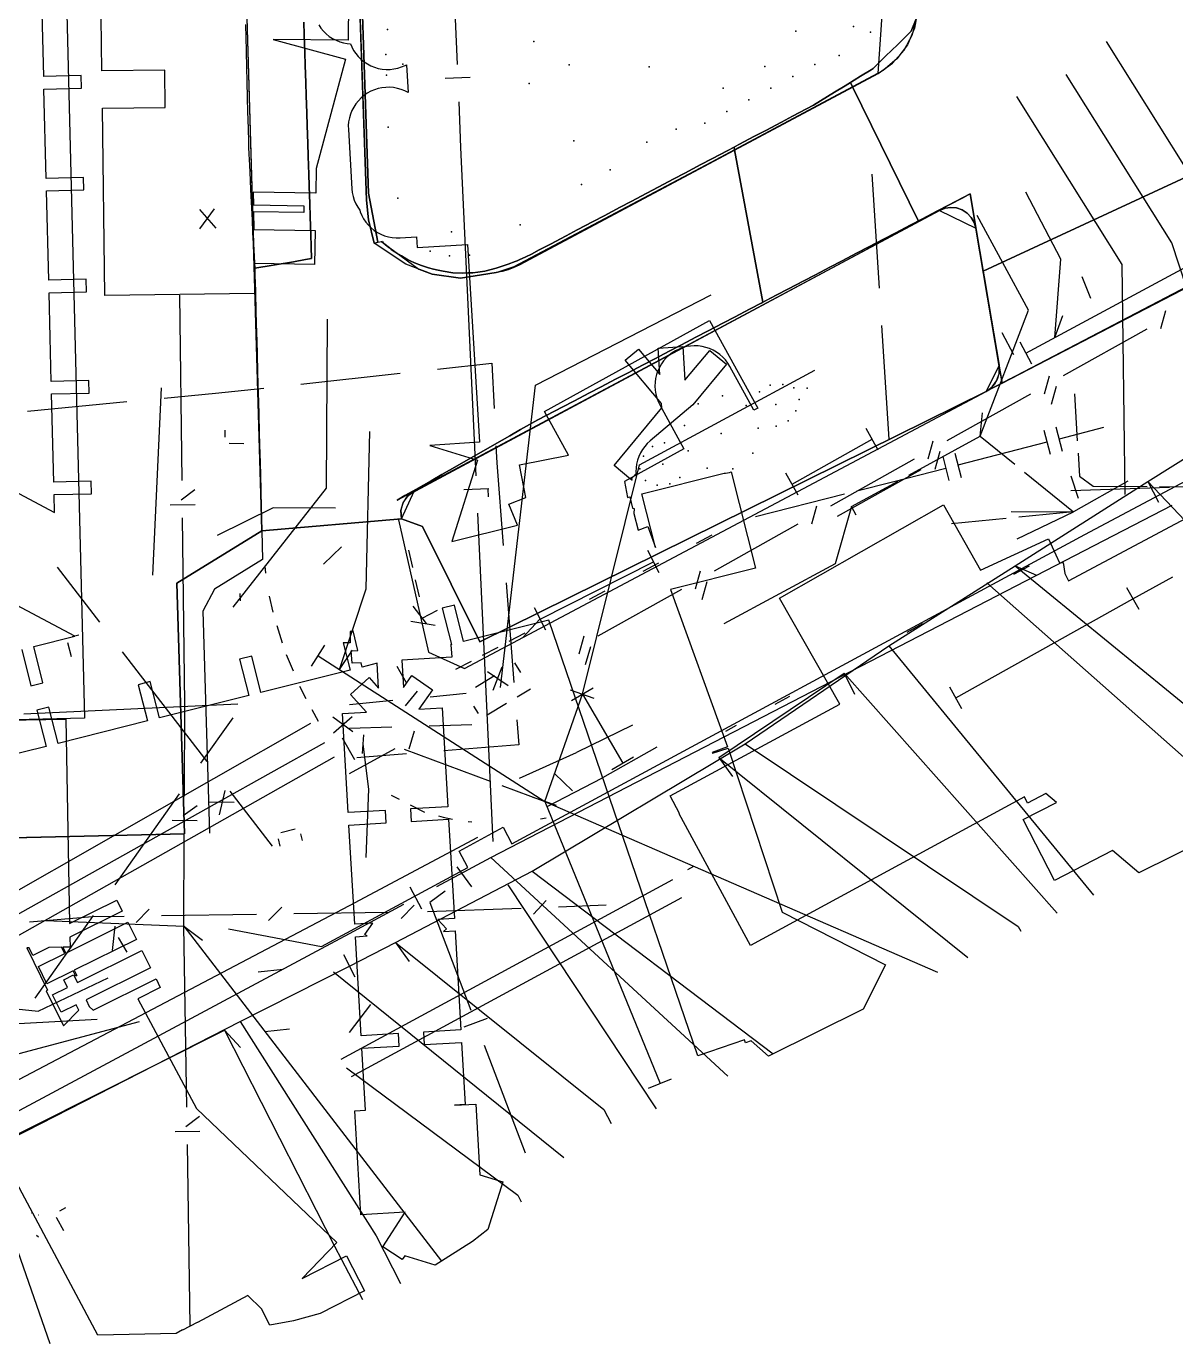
# Model space of a CAD drawing. Header units: metres. Extents: x 17314 to 17509, y 13897 to 14299.
# Drawn here: x 17387.1 to 17433.1, y 13898.4 to 13951.2 of the extents above; entities that cross this region are included whole.
import ezdxf

# ---------------------------------------------------------------- set-up
doc = ezdxf.new("R2010")
doc.units = ezdxf.units.M
for name, color, linetype in [('BOUNDARY', 7, 'Continuous'), ('BUSH', 7, 'Continuous'), ('CURB', 7, 'Continuous'), ('ELECTR_CABLE', 7, 'Continuous'), ('ELECTR_CABLE_COMM', 7, 'Continuous'), ('GAS', 7, 'Continuous'), ('GRASS', 7, 'Continuous'), ('GROUND', 7, 'Continuous'), ('HEAT', 7, 'Continuous'), ('OVERHEAD_POWER_LINE', 7, 'Continuous'), ('ROAD', 7, 'Continuous'), ('SEWER', 7, 'Continuous'), ('SIDEWALK_PATH', 7, 'Continuous'), ('TREE', 7, 'Continuous'), ('WATER_PIPELINE', 7, 'Continuous')]:
    doc.layers.add(name, color=color, linetype=linetype)

msp = doc.modelspace()

# ---------------------------------------------------------------- linework, layer by layer
at = {"layer": 'BOUNDARY'}
msp.add_lwpolyline([(17443.176, 13945.819), (17425.507, 13936.593), (17405.224, 13926.557), (17402.933, 13931.18), (17402.084, 13931.491), (17396.485, 13931.015), (17393.085, 13928.912), (17393.39, 13918.868), (17382.452, 13918.616), (17382.475, 13917.641), (17375.31, 13917.389), (17375.181, 13920.335), (17376.424, 13920.389), (17375.945, 13931.939), (17376.708, 13931.972), (17376.525, 13936.274), (17375.767, 13936.241), (17375.552, 13941.612), (17374.156, 13943.01), (17374.072, 13945.229), (17375.279, 13946.686), (17375.083, 13951.613)], dxfattribs=at)
at = {"layer": 'BUSH'}
for p in [(17420.193, 13951.221), (17420.88, 13950.984), (17401.457, 13950.098), (17402.144, 13949.705), (17418.65, 13949.688), (17401.478, 13949.271), (17417.768, 13949.219), (17416.885, 13948.749), (17416.002, 13948.279), (17414.237, 13947.339), (17415.119, 13947.809), (17410.444, 13945.469), (17409.297, 13944.88), (17404.085, 13942.991), (17403.239, 13942.22), (17404.009, 13942.03), (17404.811, 13942.048), (17416.849, 13936.842), (17417.361, 13936.873), (17414.941, 13936.415), (17416.425, 13936.578), (17417.806, 13936.733), (17418.013, 13936.268), (17418.333, 13936.723), (17413.964, 13936.098), (17415.893, 13936.031), (17417.078, 13936.077), (17417.889, 13935.823), (17413.42, 13935.226), (17417.102, 13935.208), (17417.573, 13935.42), (17416.376, 13935.124), (17412.137, 13934.385), (17412.622, 13934.531), (17413.564, 13934.21), (17411.783, 13933.995), (17412.557, 13933.685), (17416.163, 13934.12), (17411.632, 13933.49), (17413.231, 13933.146), (17414.327, 13933.523), (17415.354, 13933.487), (17411.314, 13933.052), (17411.856, 13933.021), (17412.33, 13932.839), (17412.83, 13932.886)]:
    msp.add_point(p, dxfattribs=at)
at = {"layer": 'CURB'}
for points in [[(17468.708, 13964.699), (17413.628, 14177.812), (17409.56, 14179.827), (17391.346, 14172.16), (17389.512, 14169.307), (17396.492, 13931.016)], [(17405.878, 13941.358), (17406.839, 13941.677), (17421.176, 13949.337), (17421.532, 13954.406), (17413.908, 13959.974), (17413.318, 13959.167), (17409.281, 13962.116), (17409.87, 13962.923), (17408.624, 13963.834), (17407.119, 13965.297), (17405.103, 13967.899), (17403.753, 13970.685), (17402.616, 13975.26), (17402.409, 13976.406), (17403.075, 13981.082), (17403.588, 13982.114), (17403.571, 13984.82), (17403.372, 13985.208), (17402.611, 13987.473), (17401.959, 13991.17), (17402.023, 13992.491), (17402.512, 13994.257), (17401.418, 13995.515)], [(17395.155, 13915.057), (17398.874, 13914.351), (17404.749, 13917.521), (17404.392, 13918.181), (17406.152, 13919.131), (17406.509, 13918.472), (17429.462, 13930.862), (17440.578, 13936.77), (17456.483, 13945.373), (17469.552, 13951.806), (17473.008, 13958.212)], [(17421.908, 13950.432), (17422.299, 13950.823)], [(17421.788, 13950.317), (17421.908, 13950.432)], [(17418.823, 13948.206), (17419.436, 13948.583)], [(17415.597, 13946.482), (17416.233, 13946.818)], [(17424.004, 13944.055), (17424.633, 13944.384)], [(17402.084, 13931.491), (17402.083, 13931.495), (17402.586, 13932.602), (17423.639, 13943.85), (17425.096, 13943.136), (17426.028, 13937.646), (17425.507, 13936.593)], [(17401.28, 13942.608), (17401.43, 13942.478)], [(17420.786, 13942.374), (17421.416, 13942.703)], [(17401.43, 13942.478), (17401.584, 13942.355)], [(17402.432, 13941.833), (17402.612, 13941.75)], [(17403.172, 13941.545), (17403.364, 13941.492)], [(17405.719, 13941.488), (17405.873, 13941.531)], [(17418.641, 13941.254), (17419.271, 13941.582)], [(17403.364, 13941.492), (17403.558, 13941.447)], [(17404.442, 13941.341), (17404.545, 13941.338)], [(17425.512, 13940.689), (17425.631, 13939.989)], [(17415.424, 13939.572), (17416.053, 13939.901)], [(17411.134, 13937.331), (17411.763, 13937.66)], [(17401.953, 13931.48), (17401.959, 13931.453), (17403.169, 13926.153), (17404.613, 13925.492), (17425.512, 13936.591), (17425.583, 13936.632)], [(17405.807, 13934.464), (17406.423, 13934.816)], [(17401.91, 13932.243), (17402.218, 13932.419)], [(17396.485, 13931.015), (17396.513, 13929.856), (17394.593, 13928.669), (17394.12, 13927.788), (17394.39, 13918.898)], [(17414.523, 13930.835), (17413.894, 13930.506)], [(17402.534, 13929.539), (17402.375, 13930.231)], [(17396.604, 13929.593), (17396.63, 13929.309)], [(17412.379, 13929.712), (17411.75, 13929.382)], [(17426.614, 13929.272), (17427.242, 13929.613)], [(17402.807, 13928.36), (17402.647, 13929.052)], [(17396.789, 13928.391), (17396.931, 13927.756)], [(17410.235, 13928.588), (17409.607, 13928.258)], [(17422.345, 13926.95), (17422.973, 13927.291)], [(17397.094, 13927.214), (17397.301, 13926.528)], [(17407.02, 13926.903), (17406.391, 13926.573)], [(17405.948, 13926.341), (17405.319, 13926.011)], [(17397.464, 13926.056), (17397.739, 13925.395)], [(17404.877, 13925.779), (17404.248, 13925.449)], [(17397.995, 13924.78), (17398.256, 13924.295)], [(17417.05, 13924.069), (17417.637, 13924.388)], [(17398.494, 13923.855), (17398.746, 13923.388)], [(17415.076, 13922.988), (17415.505, 13923.223)], [(17401.674, 13920.42), (17401.993, 13920.258)], [(17402.439, 13920.032), (17403.013, 13919.741)], [(17403.563, 13919.588), (17403.752, 13919.541)], [(17403.752, 13919.541), (17404.13, 13919.463)], [(17404.757, 13919.37), (17404.902, 13919.352)], [(17407.655, 13919.468), (17407.884, 13919.516)]]:
    msp.add_lwpolyline(points, dxfattribs=at)
at = {"layer": 'ELECTR_CABLE'}
for points in [[(17434.551, 13943.88), (17430.324, 13950.613)], [(17432.946, 13942.553), (17428.72, 13949.286)], [(17430.958, 13941.68), (17426.735, 13948.408)], [(17427.103, 13938.131), (17442.717, 13946.547)], [(17428.506, 13941.894), (17427.101, 13944.584)], [(17393.987, 13943.888), (17394.641, 13943.131)], [(17394.586, 13943.91), (17393.991, 13943.107)], [(17427.206, 13939.853), (17425.155, 13943.642)], [(17435.38, 13935.15), (17432.946, 13942.553)], [(17428.26, 13938.755), (17428.506, 13941.894)], [(17431.08, 13932.46), (17430.958, 13941.68)], [(17429.702, 13940.318), (17429.357, 13941.186)], [(17425.27, 13934.805), (17427.206, 13939.853)], [(17428.26, 13938.755), (17428.58, 13939.633)], [(17426.613, 13938.063), (17426.147, 13938.947)], [(17427.34, 13937.691), (17426.866, 13938.571)], [(17398.055, 13936.892), (17402.037, 13937.324)], [(17403.528, 13937.486), (17405.707, 13937.722)], [(17405.707, 13937.722), (17405.794, 13935.911)], [(17392.58, 13936.326), (17394.629, 13936.52)], [(17394.629, 13936.52), (17396.564, 13936.73)], [(17429.049, 13936.495), (17429.16, 13934.618)], [(17431.98, 13932.98), (17437.21, 13936.26)], [(17387.1, 13935.808), (17391.087, 13936.185)], [(17425.27, 13934.805), (17425.359, 13935.734)], [(17417.73, 13932.878), (17420.941, 13934.678)], [(17421.185, 13934.242), (17420.697, 13935.114)], [(17422.416, 13933.244), (17425.27, 13934.805)], [(17425.27, 13934.805), (17426.66, 13933.678)], [(17405.866, 13934.413), (17405.899, 13933.731)], [(17405.899, 13933.731), (17406.159, 13930.419)], [(17429.19, 13934.119), (17429.244, 13933.202)], [(17417.974, 13932.442), (17417.486, 13933.314)], [(17427.049, 13933.363), (17429.007, 13931.775)], [(17429.244, 13933.202), (17429.8, 13932.804)], [(17420.116, 13931.987), (17421.977, 13933.005)], [(17426.67, 13929.61), (17431.98, 13932.98)], [(17429.8, 13932.804), (17431.957, 13932.791)], [(17431.98, 13932.98), (17441.669, 13922.787)], [(17431.98, 13932.98), (17432.419, 13932.155)], [(17432.457, 13932.787), (17436.041, 13932.765)], [(17420.116, 13931.987), (17419.463, 13929.688)], [(17420.298, 13931.631), (17420.116, 13931.987)], [(17426.315, 13931.506), (17424.12, 13931.286)], [(17429.007, 13931.775), (17426.812, 13931.555)], [(17399.688, 13930.366), (17398.965, 13929.674)], [(17412.407, 13929.323), (17411.955, 13930.215)], [(17388.286, 13929.559), (17389.982, 13927.356)], [(17407.645, 13927.474), (17412.181, 13929.769)], [(17419.463, 13929.688), (17414.998, 13927.278)], [(17421.61, 13926.4), (17426.67, 13929.61)], [(17426.67, 13929.61), (17437.847, 13920.474)], [(17426.67, 13929.61), (17427.525, 13929.234)], [(17406.276, 13928.924), (17406.589, 13924.932)], [(17425.53, 13928.93), (17436.115, 13919.57)], [(17431.389, 13928.287), (17432.99, 13929.167)], [(17431.633, 13927.851), (17431.145, 13928.723)], [(17407.871, 13927.028), (17407.419, 13927.92)], [(17424.294, 13924.312), (17431.389, 13928.287)], [(17406.948, 13926.736), (17407.622, 13927.475)], [(17415.86, 13922.48), (17421.61, 13926.4)], [(17421.61, 13926.4), (17429.809, 13916.407)], [(17390.897, 13926.167), (17394.289, 13921.762)], [(17402.035, 13925.354), (17401.911, 13925.571)], [(17402.283, 13924.92), (17402.035, 13925.354)], [(17405.531, 13925.37), (17406.363, 13924.814)], [(17406.103, 13925.551), (17405.743, 13924.618)], [(17414.8, 13921.93), (17419.82, 13925.3)], [(17419.82, 13925.3), (17428.352, 13915.687)], [(17419.82, 13925.3), (17420.23, 13924.461)], [(17424.538, 13923.876), (17424.05, 13924.748)], [(17395.325, 13923.523), (17394.039, 13921.7)], [(17394.563, 13921.087), (17398.447, 13923.305)], [(17400.141, 13922.955), (17399.334, 13923.545)], [(17400.115, 13923.554), (17399.362, 13922.896)], [(17406.706, 13923.436), (17406.784, 13922.441)], [(17398.994, 13922.514), (17394.695, 13920.109)], [(17402.292, 13922.078), (17400.296, 13921.916)], [(17402.191, 13922.266), (17405.636, 13920.98)], [(17406.784, 13922.441), (17403.787, 13922.199)], [(17407.32, 13917.37), (17415.86, 13922.48)], [(17415.86, 13922.48), (17426.794, 13915.159)], [(17414.8, 13921.93), (17424.781, 13913.92)], [(17414.8, 13921.93), (17415.345, 13921.172)], [(17381.699, 13913.74), (17394.563, 13921.087)], [(17393.174, 13920.474), (17390.602, 13916.827)], [(17395.01, 13920.602), (17394.776, 13919.629)], [(17395.204, 13920.573), (17396.9, 13918.37)], [(17406.104, 13920.806), (17407.827, 13920.163)], [(17394.695, 13920.109), (17382.092, 13913.057)], [(17395.377, 13920.127), (17394.377, 13920.143)], [(17401.85, 13914.51), (17407.32, 13917.37)], [(17407.32, 13917.37), (17416.982, 13910.061)], [(17406.35, 13916.82), (17412.285, 13907.846)], [(17389.737, 13915.601), (17387.4, 13912.288)], [(17426.794, 13915.159), (17426.897, 13914.966)], [(17400, 13913.572), (17401.85, 13914.51)], [(17401.85, 13914.51), (17410.19, 13907.828)], [(17401.85, 13914.51), (17402.396, 13913.752)], [(17395.62, 13911.35), (17400, 13913.572)], [(17400.226, 13913.126), (17399.774, 13914.018)], [(17387.529, 13911.763), (17390.328, 13913.106)], [(17397.338, 13913.438), (17396.344, 13913.328)], [(17399.36, 13913.34), (17408.583, 13905.899)], [(17380.702, 13912.486), (17387.529, 13911.763)], [(17400, 13910.911), (17400.862, 13912.038)], [(17384.75, 13905.86), (17395, 13911)], [(17385.32, 13906.09), (17395.62, 13911.35)], [(17395, 13911), (17399.398, 13902.343)], [(17395, 13911), (17395.631, 13910.311)], [(17395.62, 13911.35), (17401.073, 13902.761)], [(17397.603, 13911.049), (17396.609, 13910.939)], [(17410.19, 13907.828), (17410.49, 13907.266)], [(17385.32, 13906.09), (17387.997, 13898.443)], [(17387.276, 13903.671), (17387.261, 13903.674)], [(17387.548, 13903.601), (17387.551, 13903.599)], [(17387.466, 13902.791), (17387.537, 13902.722)], [(17401.073, 13902.761), (17402.039, 13900.858)], [(17399.398, 13902.343), (17400.528, 13900.211)]]:
    msp.add_lwpolyline(points, dxfattribs=at)
at = {"layer": 'ELECTR_CABLE_COMM'}
for points in [[(17407.46, 13936.848), (17414.485, 13940.462)], [(17432.506, 13939.11), (17432.71, 13939.831)], [(17428.602, 13937.23), (17431.954, 13939.105)], [(17411.621, 13933.654), (17418.65, 13937.444)], [(17406.05, 13924.73), (17407.46, 13936.848)], [(17427.845, 13936.503), (17428.049, 13937.225)], [(17428.128, 13936.089), (17428.332, 13936.81)], [(17423.941, 13934.623), (17427.293, 13936.498)], [(17400.667, 13928.681), (17400.822, 13934.983)], [(17423.184, 13933.897), (17423.388, 13934.618)], [(17423.462, 13933.479), (17423.666, 13934.2)], [(17409.332, 13924.46), (17411.621, 13933.654)], [(17419.28, 13932.016), (17422.632, 13933.891)], [(17419.552, 13931.596), (17422.909, 13933.473)], [(17428.906, 13933.216), (17429.19, 13932.314)], [(17428.907, 13932.623), (17432.859, 13932.753)], [(17418.524, 13931.29), (17418.727, 13932.011)], [(17414.619, 13929.41), (17417.971, 13931.284)], [(17413.863, 13928.683), (17414.067, 13929.404)], [(17414.129, 13928.259), (17414.333, 13928.98)], [(17395.606, 13928.502), (17395.618, 13928.211)], [(17399.601, 13925.454), (17400.667, 13928.681)], [(17409.958, 13926.803), (17413.31, 13928.678)], [(17409.202, 13926.076), (17409.406, 13926.797)], [(17398.473, 13925.585), (17399.014, 13926.426)], [(17399.601, 13925.454), (17400.121, 13926.23)], [(17409.463, 13925.649), (17409.667, 13926.371)], [(17398.743, 13926.006), (17407.827, 13920.163)], [(17406.618, 13925.723), (17406.85, 13925.338)], [(17405.053, 13924.739), (17405.814, 13925.218)], [(17407.251, 13924.672), (17406.719, 13924.351)], [(17408.901, 13924.207), (17409.763, 13924.713)], [(17400, 13924.05), (17401.742, 13924.219)], [(17402.25, 13924.002), (17402.727, 13924.58)], [(17403.235, 13924.363), (17404.677, 13924.503)], [(17407.827, 13920.163), (17409.332, 13924.46)], [(17409.804, 13924.295), (17408.86, 13924.625)], [(17409.332, 13924.46), (17410.946, 13921.704)], [(17405.171, 13923.686), (17404.987, 13923.99)], [(17406.291, 13924.093), (17405.521, 13923.629)], [(17400.213, 13921.837), (17399.721, 13922.707)], [(17400.564, 13922.835), (17400.508, 13922.087)], [(17402.387, 13922.28), (17402.6, 13922.998)], [(17400, 13921.288), (17401.834, 13922.282)], [(17400.542, 13922.46), (17400.768, 13920.658)], [(17394.704, 13919.301), (17399.405, 13921.955)], [(17410.515, 13921.451), (17411.377, 13921.957)], [(17408.931, 13920.591), (17408.211, 13921.283)], [(17400.768, 13920.658), (17400.652, 13917.916)], [(17408.299, 13919.998), (17407.355, 13920.328)], [(17407.827, 13920.163), (17412.442, 13908.866)], [(17407.827, 13920.163), (17423.563, 13913.33)], [(17383.173, 13912.79), (17394.704, 13919.301)], [(17400, 13915.997), (17405.147, 13918.736)], [(17407.374, 13915.647), (17407.884, 13916.197)], [(17378.617, 13904.757), (17400, 13915.997)], [(17391.459, 13915.314), (17391.981, 13915.852)], [(17396.763, 13915.393), (17397.285, 13915.93)], [(17397.774, 13915.673), (17401.578, 13915.729)], [(17402.067, 13915.471), (17402.589, 13916.009)], [(17403.123, 13915.752), (17406.879, 13915.894)], [(17408.378, 13915.95), (17410.279, 13916.022)], [(17387.175, 13915.345), (17389.708, 13915.553)], [(17389.708, 13915.553), (17390.971, 13915.572)], [(17392.47, 13915.594), (17396.274, 13915.65)], [(17411.979, 13908.677), (17412.904, 13909.055)]]:
    msp.add_lwpolyline(points, dxfattribs=at)
at = {"layer": 'GAS'}
for points in [[(17385.54, 13933.149), (17388.185, 13931.744), (17388.167, 13932.46), (17389.666, 13932.498), (17389.654, 13932.998), (17388.154, 13932.96), (17388.066, 13936.494), (17389.566, 13936.531), (17389.553, 13937.031), (17388.054, 13936.994), (17388.01, 13938.761), (17387.965, 13940.551), (17389.465, 13940.588), (17389.452, 13941.088), (17387.953, 13941.05), (17387.864, 13944.63), (17389.363, 13944.667), (17389.351, 13945.167), (17387.851, 13945.13), (17387.762, 13948.709), (17389.262, 13948.747), (17389.249, 13949.246), (17387.75, 13949.209), (17387.661, 13952.789)], [(17398.768, 13951.279), (17398.857, 13951.149), (17398.958, 13951.029), (17399.07, 13950.919), (17399.192, 13950.821), (17399.324, 13950.735), (17399.463, 13950.662), (17399.609, 13950.604), (17399.76, 13950.56), (17399.914, 13950.531), (17400.037, 13950.52), (17400.09, 13950.396), (17400.166, 13950.258), (17400.254, 13950.128), (17400.355, 13950.008), (17400.467, 13949.898), (17400.59, 13949.8), (17400.721, 13949.714), (17400.861, 13949.642), (17401.006, 13949.583), (17401.157, 13949.539), (17401.311, 13949.51), (17401.468, 13949.497), (17401.625, 13949.498), (17401.781, 13949.515), (17401.935, 13949.548), (17402.084, 13949.595), (17402.229, 13949.657), (17402.281, 13949.685), (17402.347, 13948.569), (17402.222, 13948.634), (17402.076, 13948.692), (17401.926, 13948.736), (17401.771, 13948.766), (17401.615, 13948.779), (17401.458, 13948.778), (17401.302, 13948.761), (17401.148, 13948.728), (17400.998, 13948.681), (17400.854, 13948.62), (17400.716, 13948.544), (17400.587, 13948.456), (17400.466, 13948.355), (17400.356, 13948.243), (17400.258, 13948.12), (17400.172, 13947.989), (17400.1, 13947.85), (17400.041, 13947.704), (17399.997, 13947.553), (17399.968, 13947.399), (17399.954, 13947.243), (17399.956, 13947.086), (17400.097, 13944.715), (17400.114, 13944.559), (17400.146, 13944.405), (17400.193, 13944.256), (17400.255, 13944.111), (17400.33, 13943.973), (17400.41, 13943.857), (17400.431, 13943.789), (17400.493, 13943.644), (17400.568, 13943.506), (17400.657, 13943.377), (17400.758, 13943.257), (17400.87, 13943.147), (17400.992, 13943.048), (17401.124, 13942.962), (17401.263, 13942.89), (17401.409, 13942.831), (17401.56, 13942.787), (17401.714, 13942.758), (17401.87, 13942.745), (17402.027, 13942.746), (17402.692, 13942.786), (17402.718, 13942.361), (17404.731, 13942.484), (17405.216, 13934.556), (17403.219, 13934.434), (17405.128, 13933.835), (17404.108, 13930.582), (17406.734, 13931.242), (17406.391, 13932.071), (17407.069, 13932.351), (17406.813, 13933.649), (17408.776, 13934.035), (17407.811, 13935.787), (17414.427, 13939.431), (17416.357, 13935.928), (17416.204, 13935.843), (17415.239, 13937.595), (17415.157, 13937.729), (17415.061, 13937.854), (17414.954, 13937.969), (17414.837, 13938.073), (17414.71, 13938.165), (17414.574, 13938.244), (17414.431, 13938.309), (17414.283, 13938.36), (17414.13, 13938.396), (17413.974, 13938.417), (17413.817, 13938.423), (17413.661, 13938.413), (17413.506, 13938.388), (17413.354, 13938.348), (17413.207, 13938.293), (17413.065, 13938.224), (17412.932, 13938.142), (17412.807, 13938.047), (17412.692, 13937.94), (17412.588, 13937.822), (17412.496, 13937.695), (17412.417, 13937.559), (17412.352, 13937.417), (17412.301, 13937.268), (17412.264, 13937.115), (17412.243, 13936.96), (17412.238, 13936.803), (17412.247, 13936.646), (17412.272, 13936.491), (17412.312, 13936.339), (17412.367, 13936.192), (17412.436, 13936.051), (17413.401, 13934.299), (17411.02, 13932.988), (17411.145, 13932.35), (17411.23, 13932.372), (17411.345, 13931.913), (17411.413, 13931.907), (17411.397, 13931.705), (17411.565, 13931.039), (17411.952, 13931.179), (17412.256, 13930.339), (17411.715, 13932.493), (17415.009, 13933.321), (17415.066, 13933.324), (17415.221, 13933.349), (17415.295, 13933.369), (17416.265, 13929.512), (17412.865, 13928.658), (17415.148, 13922.353), (17414.537, 13922.132), (17414.549, 13922.095), (17415.167, 13922.299), (17417.335, 13915.725), (17421.482, 13913.625), (17420.578, 13911.84), (17416.785, 13909.964), (17416.093, 13910.577), (17415.871, 13910.501), (17415.832, 13910.615), (17413.959, 13909.976), (17410.611, 13919.783), (17407.99, 13927.433), (17404.569, 13926.573), (17404.203, 13928.028), (17403.718, 13927.906), (17404.084, 13926.452), (17404.042, 13926.441), (17404.067, 13926.443), (17404.097, 13925.944), (17402.1, 13925.823), (17402.166, 13924.73), (17402.504, 13925.21), (17403.322, 13924.634), (17402.783, 13923.87), (17403.713, 13923.924), (17403.944, 13919.952), (17402.446, 13919.865), (17402.475, 13919.366), (17403.973, 13919.453), (17404.204, 13915.481), (17403.547, 13915.443), (17403.888, 13915.067), (17403.764, 13914.954), (17404.233, 13914.982), (17404.465, 13911.01), (17402.967, 13910.923), (17402.996, 13910.424), (17404.494, 13910.511), (17404.639, 13908.023), (17404.214, 13907.998), (17404.214, 13907.992), (17405.064, 13908.041), (17405.227, 13905.21), (17406.144, 13904.92), (17405.542, 13903.012), (17404.925, 13902.53), (17403.431, 13901.582), (17402.214, 13901.966), (17402.114, 13901.812), (17401.331, 13902.321), (17402.236, 13903.712), (17400.46, 13903.609), (17400.22, 13907.772), (17400.645, 13907.797), (17400.501, 13910.278), (17401.998, 13910.365), (17401.969, 13910.865), (17400.471, 13910.777), (17400.24, 13914.749), (17400.705, 13914.776), (17400.616, 13914.839), (17400.933, 13915.29), (17400.211, 13915.248), (17399.98, 13919.22), (17401.477, 13919.307), (17401.448, 13919.807), (17399.951, 13919.719), (17399.719, 13923.691), (17400.689, 13923.748), (17400.046, 13924.457), (17400.787, 13925.129), (17401.165, 13924.712), (17401.106, 13925.703), (17400.509, 13925.553), (17400.465, 13925.725), (17400.104, 13925.703), (17400.074, 13926.202), (17400.341, 13926.219), (17400.143, 13927.008), (17400.025, 13926.978), (17400.032, 13926.528), (17399.749, 13926.523), (17400.024, 13925.431), (17396.448, 13924.533), (17396.083, 13925.988), (17395.598, 13925.866), (17395.963, 13924.411), (17392.388, 13923.513), (17392.022, 13924.967), (17391.537, 13924.845), (17391.903, 13923.391), (17388.328, 13922.492), (17387.962, 13923.947), (17387.477, 13923.825), (17387.843, 13922.37), (17386.055, 13921.921)], [(17427.82, 13935.045), (17428.072, 13934.078)], [(17428.304, 13935.171), (17428.555, 13934.203)], [(17430.214, 13935.151), (17428.43, 13934.687)], [(17427.946, 13934.562), (17424.378, 13933.635)], [(17423.768, 13933.993), (17424.019, 13933.025)], [(17424.252, 13934.119), (17424.503, 13933.151)], [(17423.894, 13933.509), (17421.756, 13932.954)], [(17421.756, 13932.954), (17420.323, 13932.594)], [(17419.838, 13932.472), (17416.262, 13931.574)], [(17386.868, 13926.25), (17387.233, 13924.795), (17387.718, 13924.917), (17387.353, 13926.372), (17388.994, 13926.784), (17382.601, 13930.181)]]:
    msp.add_lwpolyline(points, dxfattribs=at)
at = {"layer": 'GRASS'}
msp.add_lwpolyline([(17399.05, 13995.213), (17400.761, 13944.541), (17401.134, 13942.574), (17401.28, 13942.608), (17401.329, 13942.619), (17401.351, 13942.559), (17401.43, 13942.478), (17401.6, 13942.343), (17401.672, 13942.287), (17401.745, 13942.234), (17401.82, 13942.183), (17401.896, 13942.135), (17402.081, 13942.021), (17402.254, 13941.924), (17402.432, 13941.833), (17402.612, 13941.75), (17402.888, 13941.636), (17403.172, 13941.545), (17403.364, 13941.492), (17403.558, 13941.447), (17403.753, 13941.409), (17404.147, 13941.35), (17404.545, 13941.338), (17404.744, 13941.34), (17404.942, 13941.351), (17405.141, 13941.369), (17405.427, 13941.407), (17405.873, 13941.531), (17406.118, 13941.607), (17406.361, 13941.691), (17406.633, 13941.796), (17406.72, 13941.83), (17406.805, 13941.868), (17407.07, 13941.988), (17407.289, 13942.096), (17407.607, 13942.264), (17408.049, 13942.498), (17408.686, 13942.834), (17409.128, 13943.067), (17409.764, 13943.403), (17410.206, 13943.636), (17410.842, 13943.972), (17411.284, 13944.205), (17411.92, 13944.541), (17412.363, 13944.775), (17412.999, 13945.111), (17413.441, 13945.344), (17414.077, 13945.68), (17414.519, 13945.913), (17415.155, 13946.249), (17415.597, 13946.482), (17416.233, 13946.818), (17416.676, 13947.052), (17417.312, 13947.388), (17417.754, 13947.621), (17418.593, 13948.064), (17419.436, 13948.583), (17419.861, 13948.845), (17420.474, 13949.223), (17420.9, 13949.485), (17420.977, 13949.533), (17421.429, 13949.969), (17421.788, 13950.317), (17421.908, 13950.432), (17422.504, 13951.028), (17422.736, 13951.587)], dxfattribs=at)
for points in [[(17421.176, 13949.337), (17421.761, 13949.746), (17422.228, 13950.274), (17422.558, 13950.896), (17422.736, 13951.587), (17422.504, 13951.028), (17421.908, 13950.432), (17421.788, 13950.317), (17421.429, 13949.969), (17420.977, 13949.533), (17420.9, 13949.485), (17420.474, 13949.223), (17420.069, 13948.973), (17420.157, 13948.793)], [(17420.069, 13948.973), (17419.861, 13948.845), (17419.436, 13948.583), (17418.593, 13948.064), (17417.754, 13947.621), (17417.312, 13947.388), (17416.676, 13947.052), (17416.233, 13946.818), (17415.597, 13946.482), (17415.411, 13946.384), (17415.432, 13946.268), (17420.157, 13948.793)], [(17415.432, 13946.268), (17415.411, 13946.384), (17415.155, 13946.249), (17414.519, 13945.913), (17414.077, 13945.68), (17413.441, 13945.344), (17412.999, 13945.111), (17412.363, 13944.775), (17411.92, 13944.541), (17411.284, 13944.205), (17410.842, 13943.972), (17410.206, 13943.636), (17409.764, 13943.403), (17409.128, 13943.067), (17408.686, 13942.834), (17408.049, 13942.498), (17407.607, 13942.264), (17407.289, 13942.096), (17407.07, 13941.988), (17406.805, 13941.868), (17406.72, 13941.83), (17406.633, 13941.796), (17406.361, 13941.691), (17406.118, 13941.607), (17405.873, 13941.531), (17405.427, 13941.407), (17405.141, 13941.369), (17404.942, 13941.351), (17404.744, 13941.34), (17404.545, 13941.338), (17404.147, 13941.35), (17403.753, 13941.409), (17403.558, 13941.447), (17403.364, 13941.492), (17403.172, 13941.545), (17402.888, 13941.636), (17402.612, 13941.75), (17402.432, 13941.833), (17402.254, 13941.924), (17402.081, 13942.021), (17401.896, 13942.135), (17401.82, 13942.183), (17401.745, 13942.234), (17401.672, 13942.287), (17401.6, 13942.343), (17401.43, 13942.478), (17401.359, 13942.54), (17402.785, 13941.498), (17403.314, 13941.297), (17404.443, 13941.139), (17405.878, 13941.358), (17406.372, 13941.477)], [(17402.084, 13931.491), (17402.933, 13931.18), (17405.224, 13926.557), (17425.507, 13936.593), (17425.752, 13936.774), (17425.929, 13937.016), (17426.027, 13937.298), (17426.036, 13937.603), (17425.096, 13943.136), (17425.029, 13943.364), (17424.911, 13943.567), (17424.75, 13943.737), (17424.55, 13943.866), (17424.326, 13943.945), (17424.093, 13943.968), (17423.86, 13943.937), (17423.639, 13943.85), (17402.645, 13932.602), (17402.356, 13932.419), (17402.155, 13932.153), (17402.06, 13931.834)]]:
    msp.add_lwpolyline(points, close=True, dxfattribs=at)
at = {"layer": 'GROUND'}
msp.add_lwpolyline([(17422.753, 13951.814), (17422.642, 13951.143), (17422.362, 13950.487), (17421.935, 13949.915), (17421.377, 13949.455), (17420.157, 13948.793), (17415.432, 13946.268), (17406.805, 13941.659), (17406.583, 13941.556), (17406.354, 13941.471), (17406.118, 13941.405), (17405.878, 13941.358), (17404.443, 13941.139), (17403.314, 13941.297), (17402.255, 13941.698), (17400.988, 13942.539), (17401.134, 13942.574), (17400.761, 13944.541), (17399.05, 13995.215)], dxfattribs=at)
msp.add_lwpolyline([(17425.507, 13936.593), (17405.224, 13926.557), (17402.933, 13931.18), (17402.084, 13931.491), (17396.485, 13931.015), (17402.083, 13931.495), (17402.062, 13931.824), (17402.147, 13932.134), (17402.325, 13932.402), (17402.586, 13932.602), (17402.607, 13932.615), (17423.639, 13943.85), (17423.86, 13943.937), (17424.093, 13943.968), (17424.326, 13943.945), (17424.55, 13943.866), (17424.75, 13943.737), (17424.911, 13943.567), (17425.029, 13943.364), (17425.096, 13943.136), (17425.023, 13943.568), (17425.106, 13943.075), (17425.39, 13941.407), (17425.428, 13941.182), (17426.036, 13937.603), (17426.15, 13936.93), (17426.475, 13937.098)], close=True, dxfattribs=at)
at = {"layer": 'HEAT'}
for points in [[(17387.725, 13989.665), (17389.043, 13937.309), (17389.39, 13923.51), (17385.491, 13923.412)], [(17386.241, 13923.425), (17388.641, 13923.468), (17388.788, 13915.277), (17390.682, 13916.217), (17390.9, 13915.777), (17388.798, 13914.733), (17388.805, 13914.329), (17388.521, 13914.323), (17388.635, 13914.094), (17391.123, 13915.329), (17391.465, 13914.64), (17388.977, 13913.405), (17389.084, 13913.191), (17389.04, 13913.169), (17388.933, 13913.383), (17387.882, 13912.861), (17387.54, 13913.55), (17388.591, 13914.072), (17388.467, 13914.323), (17387.953, 13914.313), (17387.318, 13913.998), (17387.168, 13914.299), (17387.069, 13914.297), (17387.908, 13912.607), (17387.851, 13912.579), (17388.548, 13911.175), (17389.154, 13911.81), (17389.049, 13912.023), (17388.447, 13911.724), (17388.105, 13912.413), (17388.706, 13912.712), (17388.552, 13913.022), (17388.95, 13913.22), (17389.104, 13912.909), (17391.687, 13914.193), (17392.029, 13913.504), (17389.446, 13912.221), (17389.578, 13911.955), (17389.734, 13911.806), (17392.252, 13913.056), (17392.423, 13912.711), (17391.521, 13912.263), (17393.868, 13907.862), (17399.489, 13902.498), (17398.108, 13901.051), (17399.888, 13901.963), (17400.608, 13900.559), (17398.827, 13899.646), (17397.759, 13899.351), (17396.815, 13899.188), (17396.482, 13899.838), (17395.928, 13900.367), (17393.906, 13899.289), (17393.901, 13899.297), (17393.314, 13898.983), (17393.309, 13898.991), (17393.054, 13898.855), (17389.923, 13898.783), (17384.588, 13908.753)]]:
    msp.add_lwpolyline(points, dxfattribs=at)
at = {"layer": 'OVERHEAD_POWER_LINE'}
for points in [[(17431.189, 13932.996), (17429.007, 13931.775)], [(17396.946, 13931.931), (17394.703, 13930.826)], [(17399.446, 13931.919), (17396.946, 13931.931)], [(17426.507, 13931.787), (17429.007, 13931.775)], [(17426.757, 13930.686), (17429.007, 13931.775)], [(17411.343, 13923.222), (17409.093, 13922.133)], [(17406.814, 13921.104), (17409.093, 13922.133)], [(17412.32, 13922.346), (17410.143, 13921.116)], [(17407.924, 13919.965), (17410.143, 13921.116)]]:
    msp.add_lwpolyline(points, dxfattribs=at)
at = {"layer": 'ROAD'}
msp.add_lwpolyline([(17380.411, 13998.049), (17382.469, 13918.617), (17393.39, 13918.868), (17393.085, 13928.912), (17396.485, 13931.015), (17396.463, 13932.02), (17396.156, 13942.516), (17396.134, 13942.964), (17396.11, 13943.463), (17396.075, 13944.179), (17396.051, 13944.679), (17396.017, 13945.394), (17395.993, 13945.894), (17395.983, 13946.085), (17395.968, 13946.396), (17395.963, 13946.61), (17395.951, 13947.109), (17395.934, 13947.826), (17395.921, 13948.326), (17395.904, 13949.042), (17395.892, 13949.542), (17395.874, 13950.258), (17395.862, 13950.758), (17395.849, 13951.299)], dxfattribs=at)
at = {"layer": 'SEWER'}
for points in [[(17399.983, 13955.306), (17399.944, 13950.665), (17396.944, 13950.69), (17399.842, 13949.912), (17398.666, 13945.53), (17398.648, 13944.538), (17396.145, 13944.584), (17396.151, 13944.073), (17398.177, 13944.036), (17398.172, 13943.758), (17396.155, 13943.795), (17396.164, 13943.083), (17398.62, 13943.038), (17398.595, 13941.678), (17396.182, 13941.723), (17396.198, 13940.518), (17390.198, 13940.44), (17390.101, 13947.937), (17392.616, 13947.97), (17392.597, 13949.47), (17390.081, 13949.437), (17389.983, 13956.934)], [(17421.231, 13940.734), (17420.941, 13945.293)], [(17393.295, 13933.027), (17393.198, 13940.458)], [(17399.079, 13932.713), (17399.115, 13939.495)], [(17434.376, 13918.667), (17431.623, 13917.305), (17430.571, 13918.202), (17428.248, 13917.005), (17426.994, 13919.439), (17428.321, 13920.123), (17427.902, 13920.481), (17427.17, 13920.104), (17427.045, 13920.348), (17416.068, 13914.4), (17413.209, 13919.676), (17413.229, 13919.686), (17412.848, 13920.389), (17419.641, 13924.07), (17417.229, 13928.314), (17423.797, 13932.047), (17425.279, 13929.439), (17428.01, 13930.682), (17428.446, 13929.724), (17428.59, 13929.746), (17428.66, 13929.302), (17428.809, 13929.012), (17448.613, 13939.555)], [(17421.617, 13934.678), (17421.327, 13939.237)], [(17392.128, 13929.233), (17392.475, 13936.737)], [(17395.011, 13935.036), (17395.006, 13934.758)], [(17395.178, 13934.523), (17395.763, 13934.513)], [(17393.256, 13932.246), (17393.806, 13932.662)], [(17395.342, 13927.946), (17399.079, 13932.713)], [(17392.823, 13932.05), (17393.814, 13932.063)], [(17393.411, 13924.097), (17393.314, 13931.528)], [(17403.087, 13927.292), (17402.554, 13927.987)], [(17402.918, 13927.512), (17403.532, 13927.827)], [(17402.458, 13927.394), (17403.436, 13927.235)], [(17389.157, 13926.833), (17388.888, 13926.764)], [(17388.707, 13926.535), (17388.853, 13925.968)], [(17393.392, 13920.381), (17393.411, 13924.097)], [(17401.699, 13923.137), (17400.001, 13923.083)], [(17404.897, 13923.239), (17403.199, 13923.185)], [(17393.339, 13919.601), (17393.896, 13920.007)], [(17392.903, 13919.412), (17393.893, 13919.407)], [(17393.365, 13915.166), (17393.384, 13918.882)], [(17397.821, 13919.05), (17397.253, 13918.91)], [(17398.114, 13918.598), (17398.048, 13918.867)], [(17397.139, 13918.672), (17397.213, 13918.371)], [(17413.789, 13917.557), (17413.545, 13917.424)], [(17399.665, 13909.835), (17412.958, 13917.037)], [(17400.087, 13909.153), (17413.32, 13916.323)], [(17387.838, 13915.394), (17393.365, 13915.166)], [(17390.594, 13915.175), (17390.49, 13914.19)], [(17393.482, 13907.921), (17393.365, 13915.166)], [(17393.365, 13915.166), (17403.684, 13901.742)], [(17393.365, 13915.166), (17394.112, 13914.605)], [(17390.738, 13914.722), (17391.087, 13914.127)], [(17383.812, 13911.11), (17389.898, 13911.447)], [(17399.876, 13909.494), (17406.741, 13904.394)], [(17393.447, 13907.139), (17393.995, 13907.557)], [(17393.014, 13906.941), (17394.005, 13906.957)], [(17393.624, 13899.175), (17393.507, 13906.421)], [(17406.741, 13904.394), (17406.881, 13904.13)], [(17388.622, 13903.888), (17388.378, 13903.755)], [(17388.25, 13903.515), (17388.259, 13903.489)], [(17388.259, 13903.489), (17388.539, 13902.975)]]:
    msp.add_lwpolyline(points, dxfattribs=at)
msp.add_lwpolyline([(17411.278, 13933.062), (17410.604, 13933.621), (17412.518, 13935.931), (17412.506, 13936.11), (17411.048, 13937.845), (17411.575, 13938.289), (17412.433, 13937.27), (17412.365, 13938.325), (17413.354, 13938.388), (17413.44, 13937.043), (17414.432, 13938.241), (17415.106, 13937.682), (17413.756, 13936.052), (17412.049, 13934.617), (17411.934, 13934.51), (17411.83, 13934.393), (17411.738, 13934.265), (17411.659, 13934.13), (17411.594, 13933.987), (17411.543, 13933.839), (17411.506, 13933.686), (17411.485, 13933.53), (17411.479, 13933.373), (17411.483, 13933.309)], close=True, dxfattribs=at)
at = {"layer": 'SIDEWALK_PATH'}
for points in [[(17400.761, 13944.541), (17399.05, 13995.215), (17398.9, 13995.21), (17400.688, 13944.251), (17400.768, 13943.469), (17400.988, 13942.539), (17401.134, 13942.574)], [(17440.921, 13950.488), (17440.783, 13951.199), (17440.739, 13951.43), (17422.76, 13951.857), (17422.642, 13951.143), (17422.362, 13950.487), (17421.935, 13949.915), (17421.377, 13949.455), (17420.157, 13948.793), (17422.792, 13943.422), (17422.931, 13943.495), (17423.561, 13943.824), (17424.004, 13944.055), (17424.864, 13944.505), (17425.023, 13943.568), (17425.106, 13943.075), (17425.39, 13941.407), (17441.256, 13948.765)], [(17420.157, 13948.793), (17415.432, 13946.268), (17416.561, 13940.167), (17417.126, 13940.462), (17417.569, 13940.693), (17418.198, 13941.022), (17418.641, 13941.254), (17419.271, 13941.582), (17419.714, 13941.814), (17420.343, 13942.143), (17420.786, 13942.374), (17421.416, 13942.703), (17421.859, 13942.935), (17422.488, 13943.264), (17422.792, 13943.422)], [(17441.702, 13946.472), (17441.604, 13946.974), (17441.256, 13948.765), (17425.39, 13941.407), (17425.428, 13941.182), (17426.036, 13937.603), (17426.15, 13936.93), (17441.963, 13945.124)], [(17424.864, 13944.505), (17424.004, 13944.055), (17423.561, 13943.824), (17422.931, 13943.495), (17422.488, 13943.264), (17421.859, 13942.935), (17421.416, 13942.703), (17420.786, 13942.374), (17420.343, 13942.143), (17419.714, 13941.814), (17419.271, 13941.582), (17418.641, 13941.254), (17418.198, 13941.022), (17417.569, 13940.693), (17417.126, 13940.462), (17416.496, 13940.133), (17416.053, 13939.901), (17415.424, 13939.572), (17414.981, 13939.341), (17414.351, 13939.012), (17413.908, 13938.78), (17413.279, 13938.452), (17412.836, 13938.22), (17412.206, 13937.891), (17411.763, 13937.66), (17411.134, 13937.331), (17410.691, 13937.099), (17410.061, 13936.77), (17409.618, 13936.539), (17408.989, 13936.21), (17408.546, 13935.979), (17407.55, 13935.458), (17406.858, 13935.064), (17406.423, 13934.816), (17405.807, 13934.464), (17405.372, 13934.217), (17404.755, 13933.865), (17404.321, 13933.617), (17403.704, 13933.266), (17403.27, 13933.018), (17402.653, 13932.666), (17402.218, 13932.419), (17401.91, 13932.243), (17423.639, 13943.85), (17423.86, 13943.937), (17424.093, 13943.968), (17424.326, 13943.945), (17424.55, 13943.866), (17424.75, 13943.737), (17424.911, 13943.567), (17425.029, 13943.364), (17425.096, 13943.136), (17425.023, 13943.568)], [(17426.028, 13937.646), (17426.036, 13937.366), (17425.968, 13937.1), (17425.83, 13936.862), (17425.628, 13936.668), (17426.15, 13936.93)]]:
    msp.add_lwpolyline(points, close=True, dxfattribs=at)
for points in [[(17398.167, 13951.383), (17398.184, 13950.884), (17398.207, 13950.17), (17398.224, 13949.67), (17398.247, 13948.957), (17398.264, 13948.457), (17398.288, 13947.744), (17398.304, 13947.244), (17398.328, 13946.531), (17398.344, 13946.031), (17398.357, 13945.638), (17398.368, 13945.318), (17398.384, 13944.818), (17398.408, 13944.105), (17398.424, 13943.605), (17398.437, 13943.22), (17398.448, 13942.891), (17398.464, 13942.392), (17398.48, 13941.917), (17398.244, 13941.877), (17397.752, 13941.793), (17396.203, 13941.529), (17396.214, 13941.133), (17396.217, 13941.033), (17396.231, 13940.533), (17396.251, 13939.817), (17396.264, 13939.317), (17396.284, 13938.601), (17396.298, 13938.101), (17396.318, 13937.385), (17396.332, 13936.885), (17396.352, 13936.168), (17396.366, 13935.669), (17396.386, 13934.952), (17396.399, 13934.453), (17396.419, 13933.736), (17396.433, 13933.236), (17396.449, 13932.648), (17396.452, 13932.52), (17396.463, 13932.02), (17396.485, 13931.015), (17402.083, 13931.495), (17402.062, 13931.824), (17402.147, 13932.134), (17402.325, 13932.402), (17402.586, 13932.602), (17403.27, 13933.018), (17403.704, 13933.266), (17404.321, 13933.617), (17404.755, 13933.865), (17405.372, 13934.217), (17405.807, 13934.464), (17406.423, 13934.816), (17406.858, 13935.064), (17407.55, 13935.458), (17408.546, 13935.979), (17408.989, 13936.21), (17409.618, 13936.539), (17410.061, 13936.77), (17410.691, 13937.099), (17411.134, 13937.331), (17411.763, 13937.66), (17412.206, 13937.891), (17412.836, 13938.22), (17413.279, 13938.452), (17413.908, 13938.78), (17414.351, 13939.012), (17414.981, 13939.341), (17415.424, 13939.572), (17416.053, 13939.901), (17416.496, 13940.133), (17416.561, 13940.167), (17415.432, 13946.268), (17406.805, 13941.659), (17406.583, 13941.556), (17406.354, 13941.471), (17406.118, 13941.405), (17405.878, 13941.358), (17404.443, 13941.139), (17403.314, 13941.297), (17402.255, 13941.698), (17400.988, 13942.539), (17400.768, 13943.469), (17400.688, 13944.251), (17399.838, 13968.488)], [(17395.598, 13961.533), (17396.156, 13942.516), (17396.168, 13942.248), (17396.193, 13941.749), (17396.203, 13941.529), (17397.752, 13941.793), (17398.244, 13941.877), (17398.48, 13941.917), (17398.464, 13942.392), (17398.448, 13942.891), (17398.437, 13943.22), (17398.424, 13943.605), (17398.408, 13944.105), (17398.384, 13944.818), (17398.368, 13945.318), (17398.357, 13945.638), (17398.344, 13946.031), (17398.328, 13946.531), (17398.304, 13947.244), (17398.288, 13947.744), (17398.264, 13948.457), (17398.247, 13948.957), (17398.224, 13949.67), (17398.207, 13950.17), (17398.184, 13950.884), (17398.167, 13951.383)]]:
    msp.add_lwpolyline(points, dxfattribs=at)
at = {"layer": 'TREE'}
for p in [(17401.529, 13951.095), (17407.392, 13950.611), (17417.877, 13951.023), (17419.616, 13950.049), (17408.803, 13949.68), (17412.003, 13949.6), (17416.648, 13949.615), (17407.206, 13948.935), (17414.977, 13948.75), (17401.552, 13947.181), (17413.093, 13947.097), (17408.986, 13946.637), (17411.916, 13946.578), (17401.932, 13944.344), (17406.833, 13943.269), (17414.889, 13934.915)]:
    msp.add_point(p, dxfattribs=at)
at = {"layer": 'WATER_PIPELINE'}
for points in [[(17404.234, 13951.527), (17404.312, 13949.697)], [(17404.832, 13949.177), (17403.836, 13949.135)], [(17404.376, 13948.199), (17404.454, 13946.369)], [(17404.454, 13946.369), (17405.063, 13933.215)], [(17405.585, 13932.696), (17404.588, 13932.65)], [(17405.548, 13932.695), (17405.563, 13932.376)], [(17405.67, 13917.92), (17432.958, 13932.034)], [(17405.132, 13931.716), (17405.74, 13918.562)], [(17386.953, 13923.673), (17395.522, 13924.075)], [(17403.496, 13916.755), (17405.67, 13917.92)], [(17405.67, 13917.92), (17415.161, 13909.16)], [(17404.908, 13916.744), (17404.318, 13917.548)], [(17402.417, 13916.741), (17402.888, 13915.862)], [(17403.841, 13916.578), (17403.222, 13916.124)], [(17400, 13914.882), (17402.174, 13916.047)], [(17403.222, 13916.124), (17404.863, 13911.804)], [(17376.335, 13902.202), (17400, 13914.882)], [(17405.52, 13911.474), (17404.588, 13911.12)], [(17386.573, 13910.012), (17391.591, 13911.344)], [(17405.396, 13910.402), (17407.037, 13906.082)]]:
    msp.add_lwpolyline(points, dxfattribs=at)

doc.saveas('drawing.dxf')
